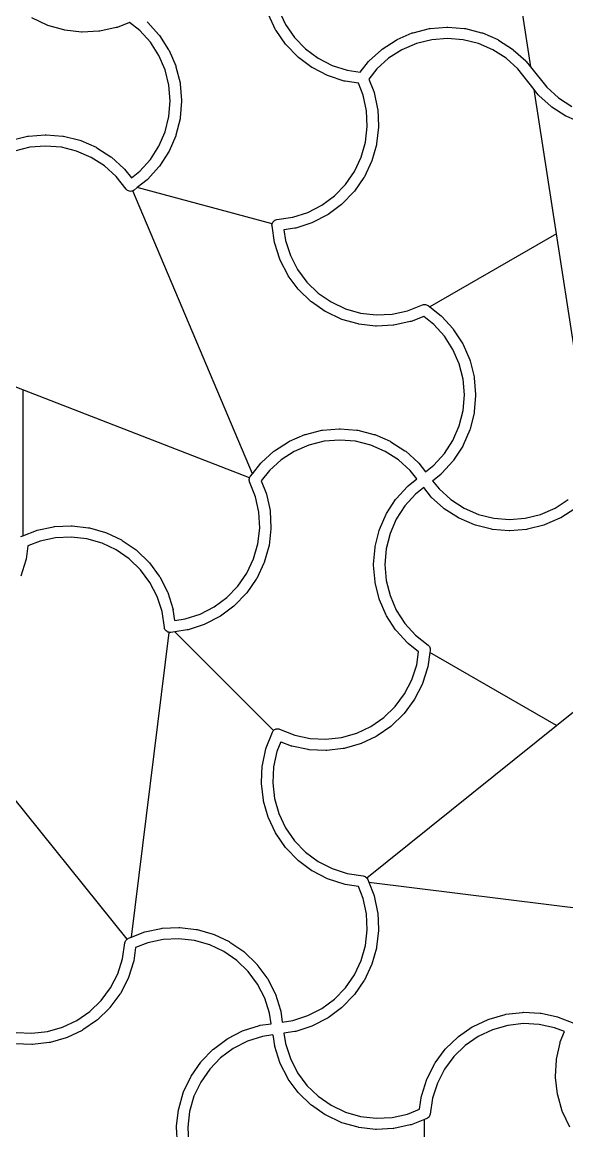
# Model space of a CAD drawing. Header units: millimetres. Extents: x 0 to 179, y 0 to 171.
# Drawn here: x 45.7 to 79.6, y 37.2 to 106.2 of the extents above; entities that cross this region are included whole.
import ezdxf

# ---------------------------------------------------------------- set-up
doc = ezdxf.new("R2010")
doc.units = ezdxf.units.MM
doc.layers.add('VISIBLE', color=7, linetype='CONTINUOUS')

msp = doc.modelspace()

# ---------------------------------------------------------------- linework, layer by layer
at = {"layer": 'VISIBLE'}
for p, q in [((75.927506, 112.386362), (77.318988, 103.39168)), ((61.667582, 106.91546), (62.086805, 106.029061)), ((47.246663, 105.992748), (46.308371, 106.436514)), ((61.46628, 105.703833), (61.022514, 106.642125)), ((47.300209, 105.972596), (47.246663, 105.992748)), ((48.298263, 105.687624), (47.300209, 105.972596)), ((48.354377, 105.676465), (48.298263, 105.687624)), ((49.385524, 105.557901), (48.354377, 105.676465)), ((49.442706, 105.556033), (49.385524, 105.557901)), ((50.479392, 105.607046), (49.442706, 105.556033)), ((50.536115, 105.614519), (50.479392, 105.607046)), ((51.55064, 105.833745), (50.536115, 105.614519)), ((51.605387, 105.85036), (51.55064, 105.833745)), ((52.38272, 106.157653), (51.605387, 105.85036)), ((53.015026, 105.65595), (52.38272, 106.157653)), ((53.673588, 104.929489), (53.015026, 105.65595)), ((53.472603, 106.186466), (53.514365, 106.14736)), ((53.514365, 106.14736), (54.211483, 105.378369)), ((61.494887, 105.654285), (61.46628, 105.703833)), ((62.085589, 104.800826), (61.494887, 105.654285)), ((62.086805, 106.029061), (62.644837, 105.222804)), ((70.020849, 105.517332), (71.027675, 105.769566)), ((71.027675, 105.769566), (71.084124, 105.778887)), ((71.084124, 105.778887), (72.118591, 105.86372)), ((72.118591, 105.86372), (72.175804, 105.86372)), ((72.175804, 105.86372), (73.210272, 105.778887)), ((73.210272, 105.778887), (73.266721, 105.769566)), ((73.266721, 105.769566), (74.273547, 105.517332)), ((54.204999, 104.105443), (53.673588, 104.929489)), ((54.211483, 105.378369), (54.246316, 105.332983)), ((54.246316, 105.332983), (54.808838, 104.460692)), ((62.644837, 105.222804), (63.326768, 104.518232)), ((68.091647, 104.49655), (68.963937, 105.059071)), ((68.963937, 105.059071), (69.014392, 105.086045)), ((69.014392, 105.086045), (69.966673, 105.498939)), ((70.218801, 104.845291), (69.319187, 104.455233)), ((69.966673, 105.498939), (70.020849, 105.517332)), ((71.169943, 105.083575), (70.218801, 104.845291)), ((72.147198, 105.163716), (71.169943, 105.083575)), ((73.124453, 105.083575), (72.147198, 105.163716)), ((74.075595, 104.845291), (73.124453, 105.083575)), ((74.975209, 104.455233), (74.075595, 104.845291)), ((74.273547, 105.517332), (74.327722, 105.498939)), ((74.327722, 105.498939), (75.280003, 105.086045)), ((75.280003, 105.086045), (75.330459, 105.059071)), ((75.330459, 105.059071), (76.202749, 104.49655)), ((54.808838, 104.460692), (54.835811, 104.410237)), ((54.835811, 104.410237), (55.248705, 103.457956)), ((62.121885, 104.756601), (62.085589, 104.800826)), ((62.843739, 104.010781), (62.121885, 104.756601)), ((63.326768, 104.518232), (64.114375, 103.934173)), ((67.277269, 103.764599), (68.04626, 104.461717)), ((68.04626, 104.461717), (68.091647, 104.49655)), ((69.319187, 104.455233), (68.49514, 103.923822)), ((75.799256, 103.923822), (74.975209, 104.455233)), ((76.202749, 104.49655), (76.248136, 104.461717)), ((76.248136, 104.461717), (77.017127, 103.764599)), ((54.595057, 103.205829), (54.204999, 104.105443)), ((55.248705, 103.457956), (55.267098, 103.40378)), ((62.886756, 103.97306), (62.843739, 104.010781)), ((63.720473, 103.354807), (62.886756, 103.97306)), ((64.114375, 103.934173), (64.986614, 103.486233)), ((64.986614, 103.486233), (65.920176, 103.186381)), ((66.71862, 103.068046), (67.238164, 103.722837)), ((67.238164, 103.722837), (67.277269, 103.764599)), ((68.49514, 103.923822), (67.768679, 103.265259)), ((76.525717, 103.265259), (75.799256, 103.923822)), ((77.017127, 103.764599), (77.056232, 103.722837)), ((77.056232, 103.722837), (77.318988, 103.39168)), ((54.833341, 102.254687), (54.595057, 103.205829)), ((55.267098, 103.40378), (55.519332, 102.396954)), ((63.76906, 103.324599), (63.720473, 103.354807)), ((64.692363, 102.850434), (63.76906, 103.324599)), ((64.745223, 102.828544), (64.692363, 102.850434)), ((65.733441, 102.511138), (64.745223, 102.828544)), ((65.920176, 103.186381), (66.71862, 103.068046)), ((67.768679, 103.265259), (67.266976, 102.632954)), ((77.535407, 101.992727), (76.525717, 103.265259)), ((77.318988, 103.39168), (78.328679, 102.119147)), ((54.913483, 101.277432), (54.833341, 102.254687)), ((55.519332, 102.396954), (55.528653, 102.340506)), ((55.528653, 102.340506), (55.613487, 101.306038)), ((65.78916, 102.498152), (65.733441, 102.511138)), ((66.615997, 102.37561), (65.78916, 102.498152)), ((66.912738, 101.62497), (66.615997, 102.37561)), ((67.266976, 102.632954), (67.57427, 101.855621)), ((78.328679, 102.119147), (79.05514, 101.460584)), ((67.11984, 100.666555), (66.912738, 101.62497)), ((67.57427, 101.855621), (67.590884, 101.800873)), ((67.590884, 101.800873), (67.81011, 100.786349)), ((78.926889, 92.998045), (77.535407, 101.992727)), ((77.798164, 101.66157), (77.535407, 101.992727)), ((77.837269, 101.619808), (77.798164, 101.66157)), ((78.60626, 100.92269), (77.837269, 101.619808)), ((79.05514, 101.460584), (79.879187, 100.929174)), ((54.833341, 100.300176), (54.913483, 101.277432)), ((55.613487, 101.248825), (55.528653, 100.214357)), ((55.613487, 101.306038), (55.613487, 101.248825)), ((67.81011, 100.786349), (67.817583, 100.729626)), ((67.817583, 100.729626), (67.868596, 99.69294)), ((78.651647, 100.887857), (78.60626, 100.92269)), ((79.523937, 100.325335), (78.651647, 100.887857)), ((54.595057, 99.349034), (54.833341, 100.300176)), ((55.519332, 100.157909), (55.267098, 99.151083)), ((55.528653, 100.214357), (55.519332, 100.157909)), ((67.168032, 99.687204), (67.11984, 100.666555)), ((79.574392, 100.298362), (79.523937, 100.325335)), ((80.526673, 99.885468), (79.574392, 100.298362)), ((54.204999, 98.449421), (54.595057, 99.349034)), ((67.056025, 98.713086), (67.168032, 99.687204)), ((67.866728, 99.635758), (67.748165, 98.604611)), ((67.868596, 99.69294), (67.866728, 99.635758)), ((45.035621, 98.82256), (46.042447, 99.074794)), ((46.042447, 99.074794), (46.098895, 99.084115)), ((46.098895, 99.084115), (47.133363, 99.168949)), ((47.133363, 99.168949), (47.190576, 99.168949)), ((47.190576, 99.168949), (48.225044, 99.084115)), ((48.225044, 99.084115), (48.281492, 99.074794)), ((48.281492, 99.074794), (49.288318, 98.82256)), ((49.288318, 98.82256), (49.342494, 98.804167)), ((49.342494, 98.804167), (50.294775, 98.391273)), ((55.248705, 99.096907), (54.835811, 98.144626)), ((55.267098, 99.151083), (55.248705, 99.096907)), ((66.786814, 97.770231), (67.056025, 98.713086)), ((46.184714, 98.388803), (45.233572, 98.150519)), ((47.16197, 98.468945), (46.184714, 98.388803)), ((48.139225, 98.388803), (47.16197, 98.468945)), ((49.090367, 98.150519), (48.139225, 98.388803)), ((49.989981, 97.760461), (49.090367, 98.150519)), ((50.294775, 98.391273), (50.34523, 98.3643)), ((50.34523, 98.3643), (51.217521, 97.801778)), ((53.673588, 97.625374), (54.204999, 98.449421)), ((54.808838, 98.094171), (54.246316, 97.22188)), ((54.835811, 98.144626), (54.808838, 98.094171)), ((67.737006, 98.548497), (67.452033, 97.550443)), ((67.748165, 98.604611), (67.737006, 98.548497)), ((50.814027, 97.22905), (49.989981, 97.760461)), ((51.217521, 97.801778), (51.262907, 97.766945)), ((51.262907, 97.766945), (52.031898, 97.069827)), ((53.015026, 96.898913), (53.673588, 97.625374)), ((66.367591, 96.883833), (66.786814, 97.770231)), ((67.431881, 97.496897), (66.988115, 96.558604)), ((67.452033, 97.550443), (67.431881, 97.496897)), ((51.540488, 96.570487), (50.814027, 97.22905)), ((52.167792, 95.779885), (51.540488, 96.570487)), ((52.031898, 97.069827), (52.071004, 97.028065)), ((52.071004, 97.028065), (52.498601, 96.489156)), ((52.498601, 96.489156), (53.015026, 96.898913)), ((54.211483, 97.176494), (53.514365, 96.407503)), ((54.246316, 97.22188), (54.211483, 97.176494)), ((65.809559, 96.077576), (66.367591, 96.883833)), ((66.988115, 96.558604), (66.959509, 96.509057)), ((52.862914, 95.88464), (52.659516, 95.723254)), ((53.472603, 96.368397), (52.862914, 95.88464)), ((61.250284, 93.637251), (52.862914, 95.88464)), ((53.514365, 96.407503), (53.472603, 96.368397)), ((65.127628, 95.373004), (65.809559, 96.077576)), ((66.959509, 96.509057), (66.368807, 95.655598)), ((52.209734, 95.73558), (52.167792, 95.779885)), ((52.258732, 95.69923), (52.209734, 95.73558)), ((52.313298, 95.671942), (52.258732, 95.69923)), ((52.371773, 95.654543), (52.313298, 95.671942)), ((52.432382, 95.647563), (52.371773, 95.654543)), ((52.493281, 95.651213), (52.432382, 95.647563)), ((52.552622, 95.665383), (52.493281, 95.651213)), ((52.577714, 95.676257), (52.552622, 95.665383)), ((52.608601, 95.689642), (52.577714, 95.676257)), ((60.017146, 78.074371), (52.577714, 95.676257)), ((52.659516, 95.723254), (52.608601, 95.689642)), ((64.340021, 94.788945), (65.127628, 95.373004)), ((66.332511, 95.611373), (65.610657, 94.865553)), ((66.368807, 95.655598), (66.332511, 95.611373)), ((63.467782, 94.341005), (64.340021, 94.788945)), ((65.56764, 94.827832), (64.733923, 94.209579)), ((65.610657, 94.865553), (65.56764, 94.827832)), ((61.325346, 93.779211), (61.369651, 93.821153)), ((61.369651, 93.821153), (61.420567, 93.854764)), ((61.420567, 93.854764), (61.476545, 93.879023)), ((61.476545, 93.879023), (61.535886, 93.893193)), ((61.535886, 93.893193), (62.53422, 94.041153)), ((62.53422, 94.041153), (63.467782, 94.341005)), ((64.685335, 94.17937), (63.762032, 93.705206)), ((64.733923, 94.209579), (64.685335, 94.17937)), ((61.237329, 93.556563), (61.244309, 93.617171)), ((61.24098, 93.495663), (61.237329, 93.556563)), ((61.393147, 92.468937), (61.24098, 93.495663)), ((61.244309, 93.617171), (61.250284, 93.637251)), ((61.250284, 93.637251), (61.261708, 93.675647)), ((61.261708, 93.675647), (61.288997, 93.730213)), ((61.288997, 93.730213), (61.325346, 93.779211)), ((62.665235, 93.352924), (61.984728, 93.252069)), ((61.984728, 93.252069), (62.081376, 92.599953)), ((62.720955, 93.365909), (62.665235, 93.352924)), ((63.709173, 93.683316), (62.720955, 93.365909)), ((63.762032, 93.705206), (63.709173, 93.683316)), ((61.406132, 92.413218), (61.393147, 92.468937)), ((62.081376, 92.599953), (62.381228, 91.666391)), ((78.926889, 92.998045), (71.05836, 88.455153)), ((81.238923, 78.052824), (78.926889, 92.998045)), ((61.723539, 91.425), (61.406132, 92.413218)), ((61.745428, 91.372141), (61.723539, 91.425)), ((62.219593, 90.448837), (61.745428, 91.372141)), ((62.381228, 91.666391), (62.829168, 90.794152)), ((62.249802, 90.40025), (62.219593, 90.448837)), ((62.868054, 89.566533), (62.249802, 90.40025)), ((62.829168, 90.794152), (63.413227, 90.006545)), ((63.413227, 90.006545), (64.117798, 89.324614)), ((62.905776, 89.523516), (62.868054, 89.566533)), ((63.651596, 88.801662), (62.905776, 89.523516)), ((64.117798, 89.324614), (64.924055, 88.766582)), ((63.695821, 88.765366), (63.651596, 88.801662)), ((64.54928, 88.174664), (63.695821, 88.765366)), ((64.924055, 88.766582), (65.810454, 88.347359)), ((65.810454, 88.347359), (66.753309, 88.078148)), ((69.665192, 88.221435), (70.603754, 88.592465)), ((70.603754, 88.592465), (70.66223, 88.609863)), ((70.66223, 88.609863), (70.722838, 88.616844)), ((70.722838, 88.616844), (70.783738, 88.613193)), ((70.783738, 88.613193), (70.843079, 88.599023)), ((70.843079, 88.599023), (70.899057, 88.574764)), ((70.899057, 88.574764), (70.949973, 88.541153)), ((70.949973, 88.541153), (71.05836, 88.455153)), ((71.05836, 88.455153), (71.763059, 87.896009)), ((64.598827, 88.146058), (64.54928, 88.174664)), ((65.53712, 87.702292), (64.598827, 88.146058)), ((65.590666, 87.68214), (65.53712, 87.702292)), ((66.58872, 87.397167), (65.590666, 87.68214)), ((66.753309, 88.078148), (67.727427, 87.966141)), ((67.727427, 87.966141), (68.706777, 88.014333)), ((68.706777, 88.014333), (69.665192, 88.221435)), ((70.673176, 87.867197), (69.895844, 87.559903)), ((71.305482, 87.365494), (70.673176, 87.867197)), ((71.763059, 87.896009), (71.804822, 87.856904)), ((71.804822, 87.856904), (72.50194, 87.087913)), ((66.644834, 87.386008), (66.58872, 87.397167)), ((67.67598, 87.267445), (66.644834, 87.386008)), ((67.733163, 87.265577), (67.67598, 87.267445)), ((68.769849, 87.31659), (67.733163, 87.265577)), ((68.826572, 87.324063), (68.769849, 87.31659)), ((69.841096, 87.543289), (68.826572, 87.324063)), ((69.895844, 87.559903), (69.841096, 87.543289)), ((71.964045, 86.639033), (71.305482, 87.365494)), ((72.50194, 87.087913), (72.536773, 87.042526)), ((72.536773, 87.042526), (73.099294, 86.170236)), ((45.747203, 83.303895), (37.261839, 86.596177)), ((72.495455, 85.814986), (71.964045, 86.639033)), ((72.885514, 84.915372), (72.495455, 85.814986)), ((73.099294, 86.170236), (73.126268, 86.119781)), ((73.126268, 86.119781), (73.539162, 85.1675)), ((73.123798, 83.96423), (72.885514, 84.915372)), ((73.539162, 85.1675), (73.557555, 85.113324)), ((73.557555, 85.113324), (73.809789, 84.106498)), ((73.203939, 82.986975), (73.123798, 83.96423)), ((73.809789, 84.106498), (73.81911, 84.050049)), ((73.81911, 84.050049), (73.903943, 83.015581)), ((45.747203, 83.303895), (45.747198, 74.218103)), ((59.84616, 77.833565), (45.747203, 83.303895)), ((73.123798, 82.00972), (73.203939, 82.986975)), ((73.903943, 82.958369), (73.81911, 81.923901)), ((73.903943, 83.015581), (73.903943, 82.958369)), ((72.885514, 81.058578), (73.123798, 82.00972)), ((73.809789, 81.867452), (73.557555, 80.860626)), ((73.81911, 81.923901), (73.809789, 81.867452)), ((63.326077, 80.532104), (64.332903, 80.784337)), ((64.332903, 80.784337), (64.389352, 80.793658)), ((64.389352, 80.793658), (65.42382, 80.878492)), ((65.42382, 80.878492), (65.481033, 80.878492)), ((65.481033, 80.878492), (66.5155, 80.793658)), ((66.5155, 80.793658), (66.571949, 80.784337)), ((66.571949, 80.784337), (67.578775, 80.532104)), ((72.495455, 80.158964), (72.885514, 81.058578)), ((73.539162, 80.80645), (73.126268, 79.854169)), ((73.557555, 80.860626), (73.539162, 80.80645)), ((61.396875, 79.511322), (62.269165, 80.073843)), ((62.269165, 80.073843), (62.319621, 80.100817)), ((62.319621, 80.100817), (63.271902, 80.513711)), ((63.271902, 80.513711), (63.326077, 80.532104)), ((64.475171, 80.098346), (63.524029, 79.860063)), ((65.452426, 80.178488), (64.475171, 80.098346)), ((66.429681, 80.098346), (65.452426, 80.178488)), ((67.380823, 79.860063), (66.429681, 80.098346)), ((67.578775, 80.532104), (67.632951, 80.513711)), ((67.632951, 80.513711), (68.585232, 80.100817)), ((68.585232, 80.100817), (68.635687, 80.073843)), ((68.635687, 80.073843), (69.507977, 79.511322)), ((71.964045, 79.334917), (72.495455, 80.158964)), ((60.582497, 78.77937), (61.351488, 79.476488)), ((61.351488, 79.476488), (61.396875, 79.511322)), ((62.624415, 79.470004), (61.800368, 78.938594)), ((63.524029, 79.860063), (62.624415, 79.470004)), ((68.280437, 79.470004), (67.380823, 79.860063)), ((69.104484, 78.938594), (68.280437, 79.470004)), ((69.507977, 79.511322), (69.553364, 79.476488)), ((69.553364, 79.476488), (70.322355, 78.77937)), ((71.305482, 78.608456), (71.964045, 79.334917)), ((73.099294, 79.803714), (72.536773, 78.931424)), ((73.126268, 79.854169), (73.099294, 79.803714)), ((60.017146, 78.074371), (60.543392, 78.737608)), ((60.543392, 78.737608), (60.582497, 78.77937)), ((61.800368, 78.938594), (61.073907, 78.280031)), ((69.830945, 78.280031), (69.104484, 78.938594)), ((70.322355, 78.77937), (70.36146, 78.737608)), ((70.36146, 78.737608), (70.789058, 78.198699)), ((72.50194, 78.886037), (71.804822, 78.117046)), ((72.536773, 78.931424), (72.50194, 78.886037)), ((59.898248, 77.924521), (60.017146, 78.074371)), ((61.073907, 78.280031), (60.572205, 77.647725)), ((70.240702, 77.763606), (69.830945, 78.280031)), ((70.789058, 78.198699), (71.305482, 78.608456)), ((71.224151, 77.650344), (71.763059, 78.077941)), ((71.804822, 78.117046), (71.763059, 78.077941)), ((59.823341, 77.73227), (59.83101, 77.784016)), ((59.82347, 77.679959), (59.823341, 77.73227)), ((59.831394, 77.628252), (59.82347, 77.679959)), ((59.83101, 77.784016), (59.84616, 77.833565)), ((59.846936, 77.578303), (59.831394, 77.628252)), ((59.84616, 77.833565), (59.846306, 77.834041)), ((59.846306, 77.834041), (59.868887, 77.881228)), ((60.217966, 76.639741), (59.846936, 77.578303)), ((59.868887, 77.881228), (59.898248, 77.924521)), ((60.572205, 77.647725), (60.879498, 76.870393)), ((68.962913, 76.527913), (69.660031, 77.296904)), ((69.660031, 77.296904), (69.701793, 77.336009)), ((69.701793, 77.336009), (70.240702, 77.763606)), ((71.224151, 77.650344), (71.633907, 77.133919)), ((60.425068, 75.681326), (60.217966, 76.639741)), ((60.879498, 76.870393), (60.896112, 76.815645)), ((60.896112, 76.815645), (61.115339, 75.80112)), ((70.15937, 76.805494), (69.500807, 76.079033)), ((70.675795, 77.215251), (70.15937, 76.805494)), ((71.103392, 76.676342), (70.675795, 77.215251)), ((71.142497, 76.63458), (71.103392, 76.676342)), ((71.911488, 75.937462), (71.142497, 76.63458)), ((71.633907, 77.133919), (72.360368, 76.475356)), ((68.365558, 75.610236), (68.92808, 76.482526)), ((68.92808, 76.482526), (68.962913, 76.527913)), ((69.500807, 76.079033), (68.969397, 75.254986)), ((71.956875, 75.902628), (71.911488, 75.937462)), ((72.829165, 75.340107), (71.956875, 75.902628)), ((72.360368, 76.475356), (73.184415, 75.943946)), ((73.184415, 75.943946), (74.084029, 75.553887)), ((77.940823, 75.553887), (78.840437, 75.943946)), ((78.840437, 75.943946), (79.664484, 76.475356)), ((80.067977, 75.902628), (79.195687, 75.340107)), ((60.47326, 74.701976), (60.425068, 75.681326)), ((61.115339, 75.80112), (61.122812, 75.744398)), ((61.122812, 75.744398), (61.173825, 74.707712)), ((67.92569, 74.6075), (68.338585, 75.559781)), ((68.338585, 75.559781), (68.365558, 75.610236)), ((68.969397, 75.254986), (68.579338, 74.355372)), ((72.879621, 75.313133), (72.829165, 75.340107)), ((73.831902, 74.900239), (72.879621, 75.313133)), ((74.084029, 75.553887), (75.035171, 75.315604)), ((75.035171, 75.315604), (76.012426, 75.235462)), ((76.012426, 75.235462), (76.989681, 75.315604)), ((76.989681, 75.315604), (77.940823, 75.553887)), ((79.145232, 75.313133), (78.192951, 74.900239)), ((79.195687, 75.340107), (79.145232, 75.313133)), ((45.747198, 74.218103), (46.58378, 74.548818)), ((46.58378, 74.548818), (46.638528, 74.565433)), ((46.638528, 74.565433), (47.653052, 74.784659)), ((47.653052, 74.784659), (47.709775, 74.792132)), ((47.709775, 74.792132), (48.746461, 74.843145)), ((48.746461, 74.843145), (48.803644, 74.841277)), ((48.803644, 74.841277), (49.83479, 74.722713)), ((49.83479, 74.722713), (49.890904, 74.711554)), ((49.890904, 74.711554), (50.888958, 74.426582)), ((60.361253, 73.727858), (60.47326, 74.701976)), ((61.171957, 74.650529), (61.053393, 73.619383)), ((61.173825, 74.707712), (61.171957, 74.650529)), ((67.655064, 73.546498), (67.907297, 74.553324)), ((67.907297, 74.553324), (67.92569, 74.6075)), ((73.886077, 74.881846), (73.831902, 74.900239)), ((74.892903, 74.629613), (73.886077, 74.881846)), ((74.949352, 74.620292), (74.892903, 74.629613)), ((75.98382, 74.535458), (74.949352, 74.620292)), ((76.041033, 74.535458), (75.98382, 74.535458)), ((77.0755, 74.620292), (76.041033, 74.535458)), ((77.131949, 74.629613), (77.0755, 74.620292)), ((78.138775, 74.881846), (77.131949, 74.629613)), ((78.192951, 74.900239), (78.138775, 74.881846)), ((45.618526, 74.167236), (45.747198, 74.218103)), ((46.814432, 73.887287), (46.063791, 73.590546)), ((47.772847, 74.094389), (46.814432, 73.887287)), ((48.752197, 74.14258), (47.772847, 74.094389)), ((49.726315, 74.030574), (48.752197, 74.14258)), ((50.66917, 73.761363), (49.726315, 74.030574)), ((50.888958, 74.426582), (50.942504, 74.40643)), ((50.942504, 74.40643), (51.880797, 73.962664)), ((51.880797, 73.962664), (51.930344, 73.934058)), ((51.930344, 73.934058), (52.783803, 73.343356)), ((68.579338, 74.355372), (68.341055, 73.40423)), ((46.063791, 73.590546), (45.941249, 72.763709)), ((51.555569, 73.34214), (50.66917, 73.761363)), ((52.361826, 72.784108), (51.555569, 73.34214)), ((52.783803, 73.343356), (52.828028, 73.307059)), ((52.828028, 73.307059), (53.573848, 72.585206)), ((60.092042, 72.785003), (60.361253, 73.727858)), ((61.042234, 73.563269), (60.757262, 72.565215)), ((61.053393, 73.619383), (61.042234, 73.563269)), ((67.560909, 72.455581), (67.645743, 73.490049)), ((67.645743, 73.490049), (67.655064, 73.546498)), ((68.341055, 73.40423), (68.260913, 72.426975)), ((45.928263, 72.707989), (45.610857, 71.719772)), ((45.941249, 72.763709), (45.928263, 72.707989)), ((53.066397, 72.102177), (52.361826, 72.784108)), ((53.573848, 72.585206), (53.61157, 72.542189)), ((53.61157, 72.542189), (54.229822, 71.708472)), ((59.672819, 71.898604), (60.092042, 72.785003)), ((60.73711, 72.511669), (60.293344, 71.573376)), ((60.757262, 72.565215), (60.73711, 72.511669)), ((67.560909, 72.398369), (67.560909, 72.455581)), ((68.260913, 72.426975), (68.341055, 71.44972)), ((53.650456, 71.314569), (53.066397, 72.102177)), ((59.114787, 71.092347), (59.672819, 71.898604)), ((67.645743, 71.363901), (67.560909, 72.398369)), ((54.098396, 70.442331), (53.650456, 71.314569)), ((54.229822, 71.708472), (54.260031, 71.659884)), ((54.260031, 71.659884), (54.734196, 70.736581)), ((58.432856, 70.387776), (59.114787, 71.092347)), ((60.264737, 71.523829), (59.674035, 70.67037)), ((60.293344, 71.573376), (60.264737, 71.523829)), ((67.655064, 71.307452), (67.645743, 71.363901)), ((67.907297, 70.300626), (67.655064, 71.307452)), ((68.341055, 71.44972), (68.579338, 70.498578)), ((54.398248, 69.508768), (54.098396, 70.442331)), ((54.734196, 70.736581), (54.756085, 70.683721)), ((54.756085, 70.683721), (55.073492, 69.695504)), ((57.645249, 69.803717), (58.432856, 70.387776)), ((59.637739, 70.626144), (58.915885, 69.880324)), ((59.674035, 70.67037), (59.637739, 70.626144)), ((68.579338, 70.498578), (68.969397, 69.598964)), ((55.073492, 69.695504), (55.086477, 69.639784)), ((56.77301, 69.355777), (57.645249, 69.803717)), ((58.872868, 69.842603), (58.039151, 69.224351)), ((58.915885, 69.880324), (58.872868, 69.842603)), ((67.92569, 70.24645), (67.907297, 70.300626)), ((68.338585, 69.294169), (67.92569, 70.24645)), ((54.546208, 68.510435), (54.398248, 69.508768)), ((55.187333, 68.959277), (55.086477, 69.639784)), ((55.187333, 68.959277), (55.839448, 69.055925)), ((55.839448, 69.055925), (56.77301, 69.355777)), ((57.990564, 69.194142), (57.067261, 68.719977)), ((58.039151, 69.224351), (57.990564, 69.194142)), ((68.365558, 69.243714), (68.338585, 69.294169)), ((68.92808, 68.371424), (68.365558, 69.243714)), ((68.969397, 69.598964), (69.500807, 68.774917)), ((54.560378, 68.451094), (54.546208, 68.510435)), ((54.584637, 68.395116), (54.560378, 68.451094)), ((54.618248, 68.3442), (54.584637, 68.395116)), ((54.66019, 68.299895), (54.618248, 68.3442)), ((54.709188, 68.263546), (54.66019, 68.299895)), ((55.970464, 68.367696), (55.200579, 68.253594)), ((56.026183, 68.380681), (55.970464, 68.367696)), ((57.014401, 68.698088), (56.026183, 68.380681)), ((57.067261, 68.719977), (57.014401, 68.698088)), ((68.962913, 68.326037), (68.92808, 68.371424)), ((69.660031, 67.557046), (68.962913, 68.326037)), ((69.500807, 68.774917), (70.15937, 68.048456)), ((52.491191, 49.252333), (54.849397, 68.215729)), ((54.763754, 68.236257), (54.709188, 68.263546)), ((54.82223, 68.218858), (54.763754, 68.236257)), ((54.849397, 68.215729), (54.82223, 68.218858)), ((54.882838, 68.211878), (54.849397, 68.215729)), ((54.943738, 68.215528), (54.882838, 68.211878)), ((55.200579, 68.253594), (54.943738, 68.215528)), ((61.340441, 62.113732), (55.200579, 68.253594)), ((70.15937, 68.048456), (70.949973, 67.421153)), ((78.926884, 62.415897), (86.020766, 68.118296)), ((69.701793, 67.517941), (69.660031, 67.557046)), ((70.356583, 66.998398), (69.701793, 67.517941)), ((70.238248, 66.199953), (70.356583, 66.998398)), ((71.05836, 66.958797), (70.926477, 66.068937)), ((70.949973, 67.421153), (70.994278, 67.379211)), ((70.994278, 67.379211), (71.030627, 67.330213)), ((71.030627, 67.330213), (71.057916, 67.275647)), ((71.057916, 67.275647), (71.075315, 67.217171)), ((71.078644, 67.095663), (71.05836, 66.958797)), ((78.926884, 62.415897), (71.05836, 66.958797)), ((71.075315, 67.217171), (71.082295, 67.156563)), ((71.082295, 67.156563), (71.078644, 67.095663)), ((69.938396, 65.266391), (70.238248, 66.199953)), ((70.913492, 66.013218), (70.596085, 65.025)), ((70.926477, 66.068937), (70.913492, 66.013218)), ((69.490456, 64.394152), (69.938396, 65.266391)), ((70.574196, 64.972141), (70.100031, 64.048837)), ((70.596085, 65.025), (70.574196, 64.972141)), ((68.906397, 63.606545), (69.490456, 64.394152)), ((68.201826, 62.924614), (68.906397, 63.606545)), ((70.069822, 64.00025), (69.45157, 63.166533)), ((70.100031, 64.048837), (70.069822, 64.00025)), ((67.395569, 62.366582), (68.201826, 62.924614)), ((69.413848, 63.123516), (68.668028, 62.401662)), ((69.45157, 63.166533), (69.413848, 63.123516)), ((61.285844, 62.04498), (61.317401, 62.089931)), ((61.317401, 62.089931), (61.340441, 62.113732)), ((61.340441, 62.113732), (61.3556, 62.129392)), ((61.3556, 62.129392), (61.399503, 62.162391)), ((61.399503, 62.162391), (61.448027, 62.188116)), ((61.448027, 62.188116), (61.499977, 62.205933)), ((61.499977, 62.205933), (61.554076, 62.215404)), ((61.554076, 62.215404), (61.60899, 62.216296)), ((61.60899, 62.216296), (61.663368, 62.208586)), ((61.663368, 62.208586), (61.71587, 62.192465)), ((61.71587, 62.192465), (62.654432, 61.821435)), ((66.50917, 61.947359), (67.395569, 62.366582)), ((67.139156, 52.94036), (78.926884, 62.415897)), ((68.623803, 62.365366), (67.770344, 61.774664)), ((68.668028, 62.401662), (68.623803, 62.365366)), ((60.880126, 61.030393), (61.261708, 61.995647)), ((61.261708, 61.995647), (61.285844, 62.04498)), ((61.784016, 61.412813), (61.541658, 60.799741)), ((61.784016, 61.412813), (62.42378, 61.159903)), ((62.654432, 61.821435), (63.612847, 61.614333)), ((63.612847, 61.614333), (64.592197, 61.566141)), ((64.592197, 61.566141), (65.566315, 61.678148)), ((65.566315, 61.678148), (66.50917, 61.947359)), ((67.720797, 61.746058), (66.782504, 61.302292)), ((67.770344, 61.774664), (67.720797, 61.746058)), ((52.22271, 49.129281), (42.74782, 60.916205)), ((60.644285, 59.96112), (60.863512, 60.975645)), ((60.863512, 60.975645), (60.880126, 61.030393)), ((61.541658, 60.799741), (61.334556, 59.841326)), ((62.478528, 61.143289), (62.42378, 61.159903)), ((63.493052, 60.924063), (62.478528, 61.143289)), ((63.549775, 60.91659), (63.493052, 60.924063)), ((64.586461, 60.865577), (63.549775, 60.91659)), ((64.643644, 60.867445), (64.586461, 60.865577)), ((65.67479, 60.986008), (64.643644, 60.867445)), ((65.730904, 60.997167), (65.67479, 60.986008)), ((66.728958, 61.28214), (65.730904, 60.997167)), ((66.782504, 61.302292), (66.728958, 61.28214)), ((60.585799, 58.867712), (60.636812, 59.904398)), ((60.636812, 59.904398), (60.644285, 59.96112)), ((61.334556, 59.841326), (61.286364, 58.861976)), ((60.587667, 58.810529), (60.585799, 58.867712)), ((60.706231, 57.779383), (60.587667, 58.810529)), ((61.286364, 58.861976), (61.398371, 57.887858)), ((60.71739, 57.723269), (60.706231, 57.779383)), ((61.002362, 56.725215), (60.71739, 57.723269)), ((61.398371, 57.887858), (61.667582, 56.945003)), ((61.022514, 56.671669), (61.002362, 56.725215)), ((61.46628, 55.733376), (61.022514, 56.671669)), ((61.667582, 56.945003), (62.086805, 56.058604)), ((62.086805, 56.058604), (62.644837, 55.252347)), ((61.494887, 55.683829), (61.46628, 55.733376)), ((62.085589, 54.83037), (61.494887, 55.683829)), ((62.644837, 55.252347), (63.326768, 54.547776)), ((62.121885, 54.786144), (62.085589, 54.83037)), ((62.843739, 54.040324), (62.121885, 54.786144)), ((63.326768, 54.547776), (64.114375, 53.963717)), ((62.886756, 54.002603), (62.843739, 54.040324)), ((63.720473, 53.384351), (62.886756, 54.002603)), ((64.114375, 53.963717), (64.986614, 53.515777)), ((63.76906, 53.354142), (63.720473, 53.384351)), ((64.692363, 52.879977), (63.76906, 53.354142)), ((64.986614, 53.515777), (65.920176, 53.215925)), ((65.920176, 53.215925), (66.91851, 53.067965)), ((64.745223, 52.858088), (64.692363, 52.879977)), ((65.733441, 52.540681), (64.745223, 52.858088)), ((65.78916, 52.527696), (65.733441, 52.540681)), ((66.615997, 52.405153), (65.78916, 52.527696)), ((66.91851, 53.067965), (66.97785, 53.053795)), ((66.97785, 53.053795), (67.033829, 53.029536)), ((67.033829, 53.029536), (67.084744, 52.995925)), ((67.084744, 52.995925), (67.12905, 52.953983)), ((67.12905, 52.953983), (67.139156, 52.94036)), ((67.139156, 52.94036), (67.165399, 52.904984)), ((67.165399, 52.904984), (67.192688, 52.850419)), ((67.192688, 52.850419), (67.263012, 52.672525)), ((67.263012, 52.672525), (86.226409, 50.314319)), ((67.263012, 52.672525), (67.57427, 51.885164)), ((66.912738, 51.654513), (66.615997, 52.405153)), ((67.57427, 51.885164), (67.590884, 51.830417)), ((67.590884, 51.830417), (67.81011, 50.815892)), ((67.11984, 50.696098), (66.912738, 51.654513)), ((67.168032, 49.716747), (67.11984, 50.696098)), ((67.81011, 50.815892), (67.817583, 50.75917)), ((67.817583, 50.75917), (67.868596, 49.722483)), ((53.333299, 49.580205), (54.347824, 49.799431)), ((54.347824, 49.799431), (54.404547, 49.806904)), ((54.404547, 49.806904), (55.441233, 49.857917)), ((55.441233, 49.857917), (55.498415, 49.856049)), ((55.498415, 49.856049), (56.529562, 49.737485)), ((56.529562, 49.737485), (56.585676, 49.726326)), ((56.585676, 49.726326), (57.58373, 49.441354)), ((67.056025, 48.74263), (67.168032, 49.716747)), ((67.866728, 49.665301), (67.748165, 48.634154)), ((67.868596, 49.722483), (67.866728, 49.665301)), ((52.107266, 48.958858), (52.126257, 49.0076)), ((52.126257, 49.0076), (52.152301, 49.052967)), ((52.152301, 49.052967), (52.184816, 49.093946)), ((52.184816, 49.093946), (52.22271, 49.129281)), ((52.22271, 49.129281), (52.223075, 49.129621)), ((52.223075, 49.129621), (52.266223, 49.159195)), ((52.266223, 49.159195), (52.313298, 49.182008)), ((52.313298, 49.182008), (52.491191, 49.252333)), ((52.491191, 49.252333), (53.278552, 49.56359)), ((53.278552, 49.56359), (53.333299, 49.580205)), ((54.467618, 49.109161), (53.509203, 48.902059)), ((55.446969, 49.157352), (54.467618, 49.109161)), ((56.421087, 49.045346), (55.446969, 49.157352)), ((57.363942, 48.776134), (56.421087, 49.045346)), ((57.58373, 49.441354), (57.637276, 49.421202)), ((57.637276, 49.421202), (58.575568, 48.977436)), ((58.575568, 48.977436), (58.625116, 48.94883)), ((51.947792, 47.909497), (52.095751, 48.90783)), ((52.095751, 48.90783), (52.107266, 48.958858)), ((52.758563, 48.605317), (52.63602, 47.778481)), ((53.509203, 48.902059), (52.758563, 48.605317)), ((58.25034, 48.356912), (57.363942, 48.776134)), ((59.056597, 47.798879), (58.25034, 48.356912)), ((58.625116, 48.94883), (59.478575, 48.358128)), ((59.478575, 48.358128), (59.5228, 48.321831)), ((59.5228, 48.321831), (60.26862, 47.599977)), ((66.786814, 47.799775), (67.056025, 48.74263)), ((67.737006, 48.57804), (67.452033, 47.579987)), ((67.748165, 48.634154), (67.737006, 48.57804)), ((51.64794, 46.975934), (51.947792, 47.909497)), ((52.623035, 47.722761), (52.305628, 46.734544)), ((52.63602, 47.778481), (52.623035, 47.722761)), ((59.761169, 47.116949), (59.056597, 47.798879)), ((60.26862, 47.599977), (60.306341, 47.556961)), ((66.367591, 46.913376), (66.786814, 47.799775)), ((51.199999, 46.103696), (51.64794, 46.975934)), ((60.345228, 46.329341), (59.761169, 47.116949)), ((60.306341, 47.556961), (60.924594, 46.723243)), ((65.809559, 46.107119), (66.367591, 46.913376)), ((67.431881, 47.52644), (66.988115, 46.588148)), ((67.452033, 47.579987), (67.431881, 47.52644)), ((52.283739, 46.681684), (51.809574, 45.758381)), ((52.305628, 46.734544), (52.283739, 46.681684)), ((60.793168, 45.457103), (60.345228, 46.329341)), ((60.924594, 46.723243), (60.954803, 46.674656)), ((60.954803, 46.674656), (61.428967, 45.751353)), ((66.959509, 46.5386), (66.368807, 45.685141)), ((66.988115, 46.588148), (66.959509, 46.5386)), ((50.61594, 45.316088), (51.199999, 46.103696)), ((51.779365, 45.709794), (51.161113, 44.876076)), ((51.809574, 45.758381), (51.779365, 45.709794)), ((61.428967, 45.751353), (61.450857, 45.698493)), ((61.450857, 45.698493), (61.768263, 44.710276)), ((65.127628, 45.402548), (65.809559, 46.107119)), ((66.332511, 45.640916), (65.610657, 44.895096)), ((66.368807, 45.685141), (66.332511, 45.640916)), ((49.911369, 44.634158), (50.61594, 45.316088)), ((51.123392, 44.83306), (50.377572, 44.111206)), ((51.161113, 44.876076), (51.123392, 44.83306)), ((61.09302, 44.52354), (60.793168, 45.457103)), ((64.340021, 44.818489), (65.127628, 45.402548)), ((65.56764, 44.857375), (64.733923, 44.239123)), ((65.610657, 44.895096), (65.56764, 44.857375)), ((49.105112, 44.076125), (49.911369, 44.634158)), ((61.189668, 43.871425), (61.09302, 44.52354)), ((61.768263, 44.710276), (61.781249, 44.654556)), ((61.781249, 44.654556), (61.882104, 43.974049)), ((62.53422, 44.070696), (63.467782, 44.370548)), ((63.467782, 44.370548), (64.340021, 44.818489)), ((64.685335, 44.208914), (63.762032, 43.734749)), ((64.733923, 44.239123), (64.685335, 44.208914)), ((73.744056, 43.697436), (74.682348, 44.141202)), ((74.682348, 44.141202), (74.735894, 44.161354)), ((74.735894, 44.161354), (75.733948, 44.446326)), ((75.733948, 44.446326), (75.790062, 44.457485)), ((75.790062, 44.457485), (76.821209, 44.576049)), ((76.821209, 44.576049), (76.878391, 44.577917)), ((76.878391, 44.577917), (77.915077, 44.526904)), ((77.915077, 44.526904), (77.9718, 44.519431)), ((77.9718, 44.519431), (78.986325, 44.300205)), ((78.986325, 44.300205), (79.041072, 44.28359)), ((79.041072, 44.28359), (80.006326, 43.902008)), ((47.275858, 43.387691), (48.218713, 43.656903)), ((48.218713, 43.656903), (49.105112, 44.076125)), ((49.43034, 43.455601), (48.492048, 43.011835)), ((49.479888, 43.484207), (49.43034, 43.455601)), ((50.333347, 44.074909), (49.479888, 43.484207)), ((50.377572, 44.111206), (50.333347, 44.074909)), ((59.465223, 43.440177), (60.453441, 43.757584)), ((60.453441, 43.757584), (60.50916, 43.770569)), ((60.50916, 43.770569), (61.189668, 43.871425)), ((61.882104, 43.974049), (62.53422, 44.070696)), ((63.709173, 43.71286), (62.720955, 43.395453)), ((63.762032, 43.734749), (63.709173, 43.71286)), ((72.841049, 43.078128), (73.694508, 43.66883)), ((73.694508, 43.66883), (73.744056, 43.697436)), ((74.955682, 43.496134), (74.069284, 43.076912)), ((75.898537, 43.765346), (74.955682, 43.496134)), ((76.872655, 43.877352), (75.898537, 43.765346)), ((77.852006, 43.829161), (76.872655, 43.877352)), ((78.810421, 43.622059), (77.852006, 43.829161)), ((79.423493, 43.379701), (78.810421, 43.622059)), ((45.32239, 43.323876), (46.301741, 43.275685)), ((46.301741, 43.275685), (47.275858, 43.387691)), ((48.438502, 42.991683), (47.440448, 42.706711)), ((48.492048, 43.011835), (48.438502, 42.991683)), ((57.606756, 42.295662), (58.440473, 42.913914)), ((58.440473, 42.913914), (58.48906, 42.944123)), ((58.48906, 42.944123), (59.412363, 43.418288)), ((59.706614, 42.782489), (58.834375, 42.334548)), ((59.412363, 43.418288), (59.465223, 43.440177)), ((60.640176, 43.082341), (59.706614, 42.782489)), ((61.292291, 43.178988), (60.640176, 43.082341)), ((61.292291, 43.178988), (61.393147, 42.498481)), ((62.665235, 43.382468), (61.984728, 43.281612)), ((61.984728, 43.281612), (62.081376, 42.629497)), ((62.720955, 43.395453), (62.665235, 43.382468)), ((72.051004, 42.319977), (72.796824, 43.041831)), ((72.796824, 43.041831), (72.841049, 43.078128)), ((74.069284, 43.076912), (73.263027, 42.518879)), ((79.170583, 42.739936), (79.423493, 43.379701)), ((46.296005, 42.57512), (45.259319, 42.626133)), ((46.353187, 42.576988), (46.296005, 42.57512)), ((47.384334, 42.695552), (46.353187, 42.576988)), ((47.440448, 42.706711), (47.384334, 42.695552)), ((56.841885, 41.512121), (57.563739, 42.257941)), ((57.563739, 42.257941), (57.606756, 42.295662)), ((58.834375, 42.334548), (58.046768, 41.750489)), ((61.406132, 42.442761), (61.393147, 42.498481)), ((61.723539, 41.454544), (61.406132, 42.442761)), ((62.081376, 42.629497), (62.381228, 41.695934)), ((71.39503, 41.443243), (72.013283, 42.276961)), ((72.013283, 42.276961), (72.051004, 42.319977)), ((73.263027, 42.518879), (72.558455, 41.836949)), ((78.934742, 41.670664), (79.153968, 42.685189)), ((79.153968, 42.685189), (79.170583, 42.739936)), ((56.214887, 40.614437), (56.805589, 41.467895)), ((56.805589, 41.467895), (56.841885, 41.512121)), ((58.046768, 41.750489), (57.364837, 41.045918)), ((61.745428, 41.401684), (61.723539, 41.454544)), ((62.219593, 40.478381), (61.745428, 41.401684)), ((62.381228, 41.695934), (62.829168, 40.823696)), ((70.890657, 40.471353), (71.364821, 41.394656)), ((71.364821, 41.394656), (71.39503, 41.443243)), ((72.558455, 41.836949), (71.974396, 41.049341)), ((78.876256, 40.577255), (78.927269, 41.613941)), ((78.927269, 41.613941), (78.934742, 41.670664)), ((57.364837, 41.045918), (56.806805, 40.239661)), ((62.829168, 40.823696), (63.413227, 40.036088)), ((71.974396, 41.049341), (71.526456, 40.177103)), ((55.742514, 39.626597), (56.18628, 40.564889)), ((56.18628, 40.564889), (56.214887, 40.614437)), ((56.806805, 40.239661), (56.387582, 39.353262)), ((62.249802, 40.429794), (62.219593, 40.478381)), ((62.868054, 39.596076), (62.249802, 40.429794)), ((63.413227, 40.036088), (64.117798, 39.354158)), ((70.551361, 39.430276), (70.868767, 40.418493)), ((70.868767, 40.418493), (70.890657, 40.471353)), ((71.526456, 40.177103), (71.226604, 39.24354)), ((78.878124, 40.520073), (78.876256, 40.577255)), ((78.996688, 39.488926), (78.878124, 40.520073)), ((55.43739, 38.574997), (55.722362, 39.57305)), ((55.722362, 39.57305), (55.742514, 39.626597)), ((56.387582, 39.353262), (56.118371, 38.410407)), ((62.905776, 39.55306), (62.868054, 39.596076)), ((63.651596, 38.831206), (62.905776, 39.55306)), ((64.117798, 39.354158), (64.924055, 38.796125)), ((70.415833, 38.547719), (70.538375, 39.374556)), ((70.538375, 39.374556), (70.551361, 39.430276)), ((79.007847, 39.432812), (78.996688, 39.488926)), ((79.292819, 38.434758), (79.007847, 39.432812)), ((63.695821, 38.794909), (63.651596, 38.831206)), ((64.54928, 38.204207), (63.695821, 38.794909)), ((64.924055, 38.796125), (65.810454, 38.376903)), ((71.226604, 39.24354), (71.078644, 38.245207)), ((55.307667, 37.487736), (55.426231, 38.518883)), ((55.426231, 38.518883), (55.43739, 38.574997)), ((56.118371, 38.410407), (56.006364, 37.43629)), ((64.598827, 38.175601), (64.54928, 38.204207)), ((65.53712, 37.731835), (64.598827, 38.175601)), ((65.810454, 38.376903), (66.753309, 38.107691)), ((66.753309, 38.107691), (67.727427, 37.995685)), ((67.727427, 37.995685), (68.706777, 38.043876)), ((68.706777, 38.043876), (69.665192, 38.250978)), ((69.665192, 38.250978), (70.415833, 38.547719)), ((70.861098, 37.971029), (70.732426, 37.920162)), ((70.915664, 37.998317), (70.861098, 37.971029)), ((70.964662, 38.034667), (70.915664, 37.998317)), ((71.006604, 38.078972), (70.964662, 38.034667)), ((71.040215, 38.129888), (71.006604, 38.078972)), ((71.064474, 38.185866), (71.040215, 38.129888)), ((71.078644, 38.245207), (71.064474, 38.185866)), ((79.312971, 38.381212), (79.292819, 38.434758)), ((79.756737, 37.44292), (79.312971, 38.381212)), ((55.305799, 37.430554), (55.307667, 37.487736)), ((55.356812, 36.393867), (55.305799, 37.430554)), ((56.006364, 37.43629), (56.054556, 36.456939)), ((65.590666, 37.711683), (65.53712, 37.731835)), ((66.58872, 37.426711), (65.590666, 37.711683)), ((66.644834, 37.415552), (66.58872, 37.426711)), ((67.67598, 37.296988), (66.644834, 37.415552)), ((67.733163, 37.29512), (67.67598, 37.296988)), ((68.769849, 37.346133), (67.733163, 37.29512)), ((68.826572, 37.353606), (68.769849, 37.346133)), ((69.841096, 37.572832), (68.826572, 37.353606)), ((69.895844, 37.589447), (69.841096, 37.572832)), ((70.732426, 37.920162), (69.895844, 37.589447)), ((70.732421, 28.83437), (70.732426, 37.920162))]:
    msp.add_line(p, q, dxfattribs=at)

doc.saveas('drawing.dxf')
